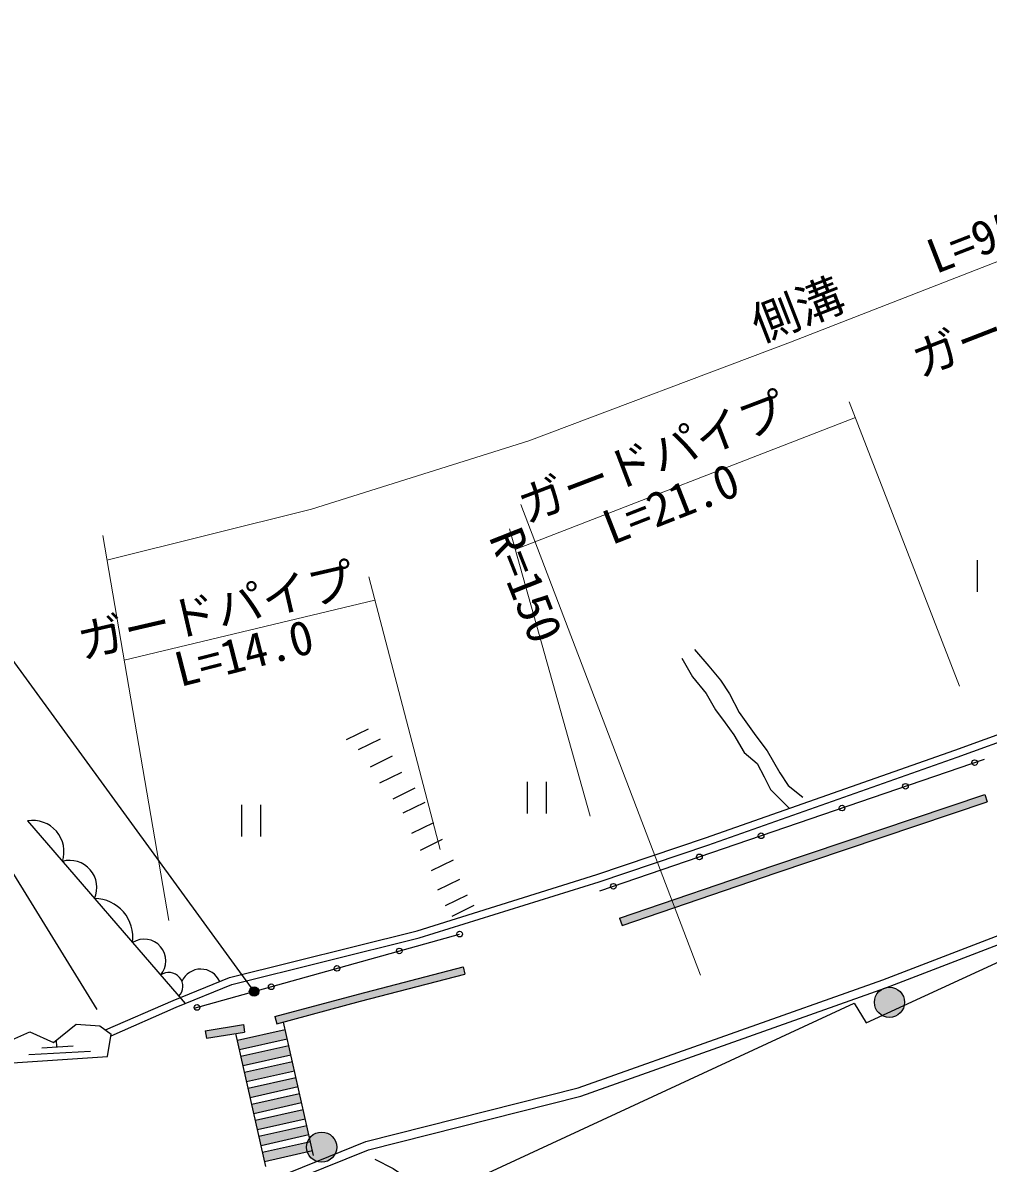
# Model space of a CAD drawing. Units: millimetres at full size, sheet at 1:1000; details may follow other scales. Extents: x 40000 to 680000, y 20000 to 380000.
# Drawn here: x 188330 to 239538, y 258352 to 318850 of the extents above; entities that cross this region are included whole.
import ezdxf
from ezdxf.enums import TextEntityAlignment as Align

# ---------------------------------------------------------------- set-up
doc = ezdxf.new("R2010")
doc.units = ezdxf.units.MM
doc.header["$LTSCALE"] = 1000
for name, color, linetype, lineweight in [('M-BGD', 7, 'Continuous', 25), ('M-BGD-EXST', 7, 'Continuous', 25), ('M-STR-HTXT', 7, 'Continuous', 13), ('M-STR-STRC', 7, 'Continuous', 25)]:
    doc.layers.add(name, color=color, linetype=linetype, lineweight=lineweight)
doc.styles.add('ＭＳ ゴシック', font='')
doc.styles.get('ＭＳ ゴシック').set_extended_font_data('MS Gothic')

msp = doc.modelspace()

# ---------------------------------------------------------------- hatches: boundary and pattern name
at = {"layer": 'M-BGD'}
for points in [[(233501, 266887, 1), (235101, 266887, 0.41421), (234301, 267687, 0.41421)], [(203381, 259203, 1), (204981, 259203, 0.41421), (204181, 260003, 0.41421)]]:
    msp.add_hatch(color=256, dxfattribs=at).paths.add_polyline_path(points)
at = {"layer": 'M-BGD-EXST'}
msp.add_hatch(color=256, dxfattribs=at).paths.add_polyline_path([(200845, 267458, 0.41421), (200595, 267708, 0.41421), (200345, 267458, 1)])
at = {"layer": 'M-STR-STRC'}
for points in [[(239488, 277526), (239360, 277905), (228168, 274139), (219986, 271348), (220115, 270969), (228297, 273760)], [(206246, 266939), (211785, 268387), (211684, 268774), (206143, 267325), (201699, 266130), (201803, 265744)], [(200091, 265309), (200028, 265704), (198003, 265378), (198067, 264983)], [(202246, 265446), (199710, 264874), (199820, 264386), (202356, 264958)], [(202548, 264109), (202438, 264597), (199901, 264025), (200011, 263538)], [(202629, 263748), (200093, 263177), (200202, 262689), (202739, 263260)], [(202820, 262900), (202930, 262412), (200394, 261840), (200284, 262328)], [(203011, 262051), (200475, 261479), (200585, 260992), (203121, 261563)], [(203203, 261202), (200666, 260631), (200776, 260143), (203313, 260714)], [(203394, 260353), (200857, 259782), (200967, 259294), (203504, 259866)], [(203585, 259505), (201049, 258933), (201159, 258445), (203695, 259017)]]:
    msp.add_hatch(color=256, dxfattribs=at).paths.add_polyline_path(points)

# ---------------------------------------------------------------- linework, layer by layer
at = {"layer": 'M-BGD'}
for p, q in [((238961, 290346), (238961, 288669)), ((205501, 280822), (206672, 281398)), ((206135, 280296), (207306, 280872)), ((206776, 279383), (207947, 279959)), ((218940, 272796), (239343, 279780)), ((207262, 278527), (208434, 279103)), ((215085, 278576), (215085, 276899)), ((216085, 278576), (216085, 276899)), ((207973, 277684), (209144, 278260)), ((199938, 277367), (199938, 275690)), ((200938, 277367), (200938, 275690)), ((208498, 276936), (209669, 277512)), ((188585, 276507), (196945, 266816)), ((186240, 276269), (192264, 266505)), ((208969, 275853), (210141, 276429)), ((209417, 274966), (210588, 275542)), ((210012, 273877), (211183, 274453)), ((210336, 272851), (211507, 273427)), ((210745, 272018), (211916, 272595)), ((211103, 271460), (212274, 272036)), ((197418, 266571), (211502, 270506)), ((189345, 264472), (190998, 264576)), ((190101, 264873), (190123, 264521)), ((188649, 264115), (191916, 264303))]:
    msp.add_line(p, q, dxfattribs=at)
for points in [[(193010, 265110), (196467, 266621), (199414, 267823), (209361, 270300), (218907, 273284), (224675, 275232), (237895, 279884), (255493, 286261), (258205, 285726), (296715, 301208), (323891, 311799), (323930, 314448), (324492, 315029), (324620, 320529), (317928, 323691)], [(192718, 265418), (196311, 266990), (199290, 268204), (209253, 270686), (218784, 273665), (224545, 275610), (237761, 280261), (255461, 286674), (258166, 286141), (296568, 301580), (323495, 312074), (323532, 314612), (324096, 315195), (324214, 320278), (317757, 323330)], [(223952, 285595), (224727, 284717), (225347, 283976), (225812, 283253), (226329, 282255), (227208, 281032), (227811, 280223), (228483, 279069), (228930, 278381), (229706, 277761)], [(223280, 285148), (223848, 284149), (224572, 283271), (225072, 282409), (225588, 281721), (226054, 281084), (226588, 280137), (227277, 279552), (227656, 278846), (227983, 278174), (228396, 277761), (228993, 277176)], [(68375, 281807), (103412, 274298), (126913, 269589), (143374, 266277), (152191, 265121), (163648, 263758), (181663, 263275), (192829, 264004), (193024, 265199)], [(140421, 259828), (145776, 258822), (153524, 257992), (154555, 257113), (162513, 255791), (176701, 255886), (191202, 256592), (200556, 257079), (206529, 259496), (217794, 262342), (233952, 268076), (248886, 273821)], [(140338, 259386), (145710, 258376), (153338, 257560), (154358, 256690), (162477, 255341), (176713, 255436), (191224, 256143), (200655, 256634), (206670, 259067), (217924, 261910), (234108, 267654), (249049, 273402)], [(213711, 248739), (214796, 251056), (211800, 257273), (232436, 266833), (233060, 265797), (242172, 269982), (248226, 257509)], [(187276, 264687), (188711, 265327), (189956, 264757), (191166, 265724), (192411, 265638), (193024, 265199)], [(207009, 258569), (207982, 258073), (210100, 256643), (210998, 255590), (211914, 253874), (212468, 251832), (212868, 250574), (213822, 248496), (217028, 247142)]]:
    msp.add_lwpolyline(points, dxfattribs=at)
for centre, radius in [((238819, 279600), 150), ((235150, 278345), 150), ((231785, 277193), 150), ((227493, 275724), 150), ((224220, 274603), 150), ((219654, 273041), 150), ((211502, 270506), 150), ((208300, 269611), 150), ((204996, 268688), 150), ((201508, 267713), 150), ((234301, 266887), 800), ((197571, 266614), 150), ((204181, 259203), 800)]:
    msp.add_circle(centre, radius, dxfattribs=at)
for centre, radius, start, end in [((188865, 274879), 1651, 341.83018, 99.73964), ((190822, 272979), 1438, 335.90956, 105.66026), ((192113, 270334), 2058, 352.17584, 89.39398), ((194770, 269083), 1151, 319.10963, 122.46019), ((197772, 267547), 1101, 24.03407, 155.73224), ((196076, 267724), 746, 315.82474, 125.74508)]:
    msp.add_arc(centre, radius, start, end, dxfattribs=at)
at = {"layer": 'M-BGD-EXST'}
msp.add_line((200595, 267458), (187475, 285477), dxfattribs=at)
msp.add_circle((200595, 267458), 250, dxfattribs=at)
at = {"layer": 'M-STR-HTXT'}
for p, q in [((232172, 298747), (238017, 283661)), ((214451, 290917), (232497, 297908)), ((224279, 268318), (214742, 293291)), ((196074, 271219), (192570, 291657)), ((214148, 291997), (218426, 276760)), ((206688, 289458), (210467, 274985)), ((193705, 285036), (207011, 288218))]:
    msp.add_line(p, q, dxfattribs=at)
msp.add_lwpolyline([(192796, 290338), (203636, 293051), (215171, 296677), (229044, 301904), (255151, 312080)], dxfattribs=at)
at = {"layer": 'M-STR-STRC'}
for p, q in [((239360, 277905), (239488, 277526)), ((219986, 271348), (220115, 270969)), ((211684, 268774), (211785, 268387)), ((198003, 265378), (200028, 265704)), ((200028, 265704), (200091, 265309)), ((201699, 266130), (201803, 265744)), ((203754, 258754), (202158, 265839)), ((198003, 265378), (198067, 264983)), ((198067, 264983), (200091, 265309)), ((201218, 258182), (199629, 265235)), ((199710, 264874), (202246, 265446)), ((199820, 264386), (202356, 264958)), ((199901, 264025), (202438, 264597)), ((200011, 263538), (202548, 264109)), ((200011, 263538), (202548, 264109)), ((200093, 263177), (202629, 263748)), ((200202, 262689), (202739, 263260)), ((200202, 262689), (202739, 263260)), ((200284, 262328), (202820, 262900)), ((200394, 261840), (202930, 262412)), ((200394, 261840), (202930, 262412)), ((200475, 261479), (203011, 262051)), ((200585, 260992), (203121, 261563)), ((200585, 260992), (203121, 261563)), ((200666, 260631), (203203, 261202)), ((200776, 260143), (203313, 260714)), ((200776, 260143), (203313, 260714)), ((200857, 259782), (203394, 260353)), ((200967, 259294), (203504, 259866)), ((200967, 259294), (203504, 259866)), ((201049, 258933), (203585, 259505)), ((201159, 258445), (203695, 259017))]:
    msp.add_line(p, q, dxfattribs=at)
for points in [[(219986, 271348), (228168, 274139), (239360, 277905)], [(220115, 270969), (228297, 273760), (239488, 277526)], [(201699, 266130), (206143, 267325), (211684, 268774)], [(201803, 265744), (206246, 266939), (211785, 268387)]]:
    msp.add_lwpolyline(points, dxfattribs=at)

# ---------------------------------------------------------------- texts
at = {"layer": 'M-STR-HTXT', "style": 'ＭＳ ゴシック'}
for s, rotation, p in [('側溝\u3000\u3000L=95.0', 21.256, (227627, 301370)), ('ガードパイプ', 21.204, (236122, 299505)), ('ガードパイプ', 20.916, (215223, 291762)), ('L=21.0', 21.382, (219757, 290616)), ('R=150', 291.588, (212521, 291367)), ('ガードパイプ', 13.053, (191601, 284556)), ('L=14.0', 14.381, (196802, 283076))]:
    msp.add_text(s, height=1833, rotation=rotation, dxfattribs=at).set_placement(p, align=Align.BOTTOM_LEFT)

doc.saveas('drawing.dxf')
